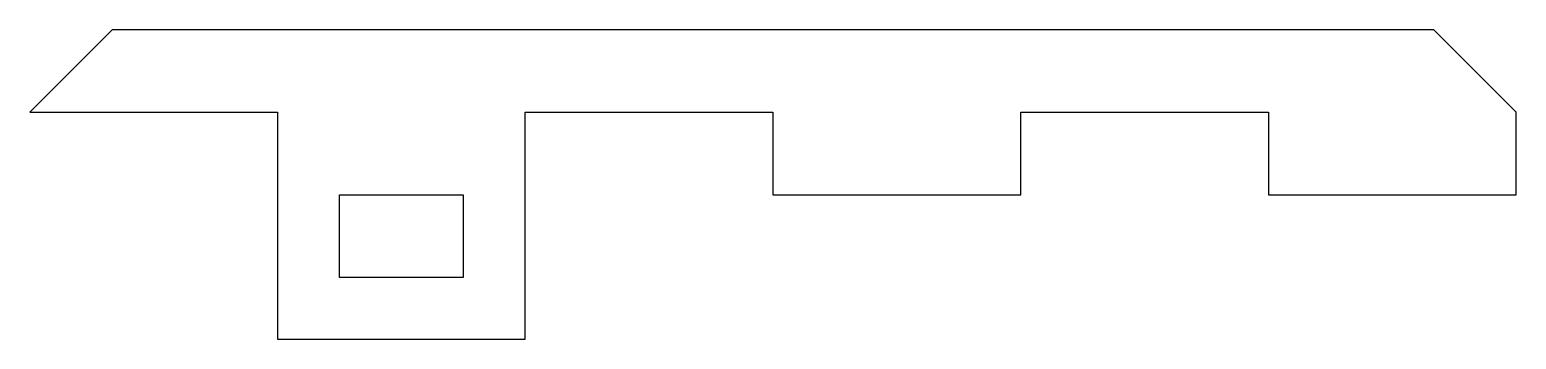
# Model space of a CAD drawing. Header units: millimetres. Extents: x -4 to 68, y -15 to 0.
import ezdxf

# ---------------------------------------------------------------- set-up
doc = ezdxf.new("R2010")
doc.units = ezdxf.units.MM

msp = doc.modelspace()

# ---------------------------------------------------------------- linework, layer by layer
for points in [[(56, -4), (56, -8), (68, -8), (68, -4), (64, 0), (0, 0), (-4, -4), (8, -4), (8, -15), (20, -15), (20, -4), (32, -4), (32, -8), (44, -8), (44, -4)], [(17, -12), (11, -12), (11, -8), (17, -8)]]:
    msp.add_lwpolyline(points, close=True)

doc.saveas('drawing.dxf')
